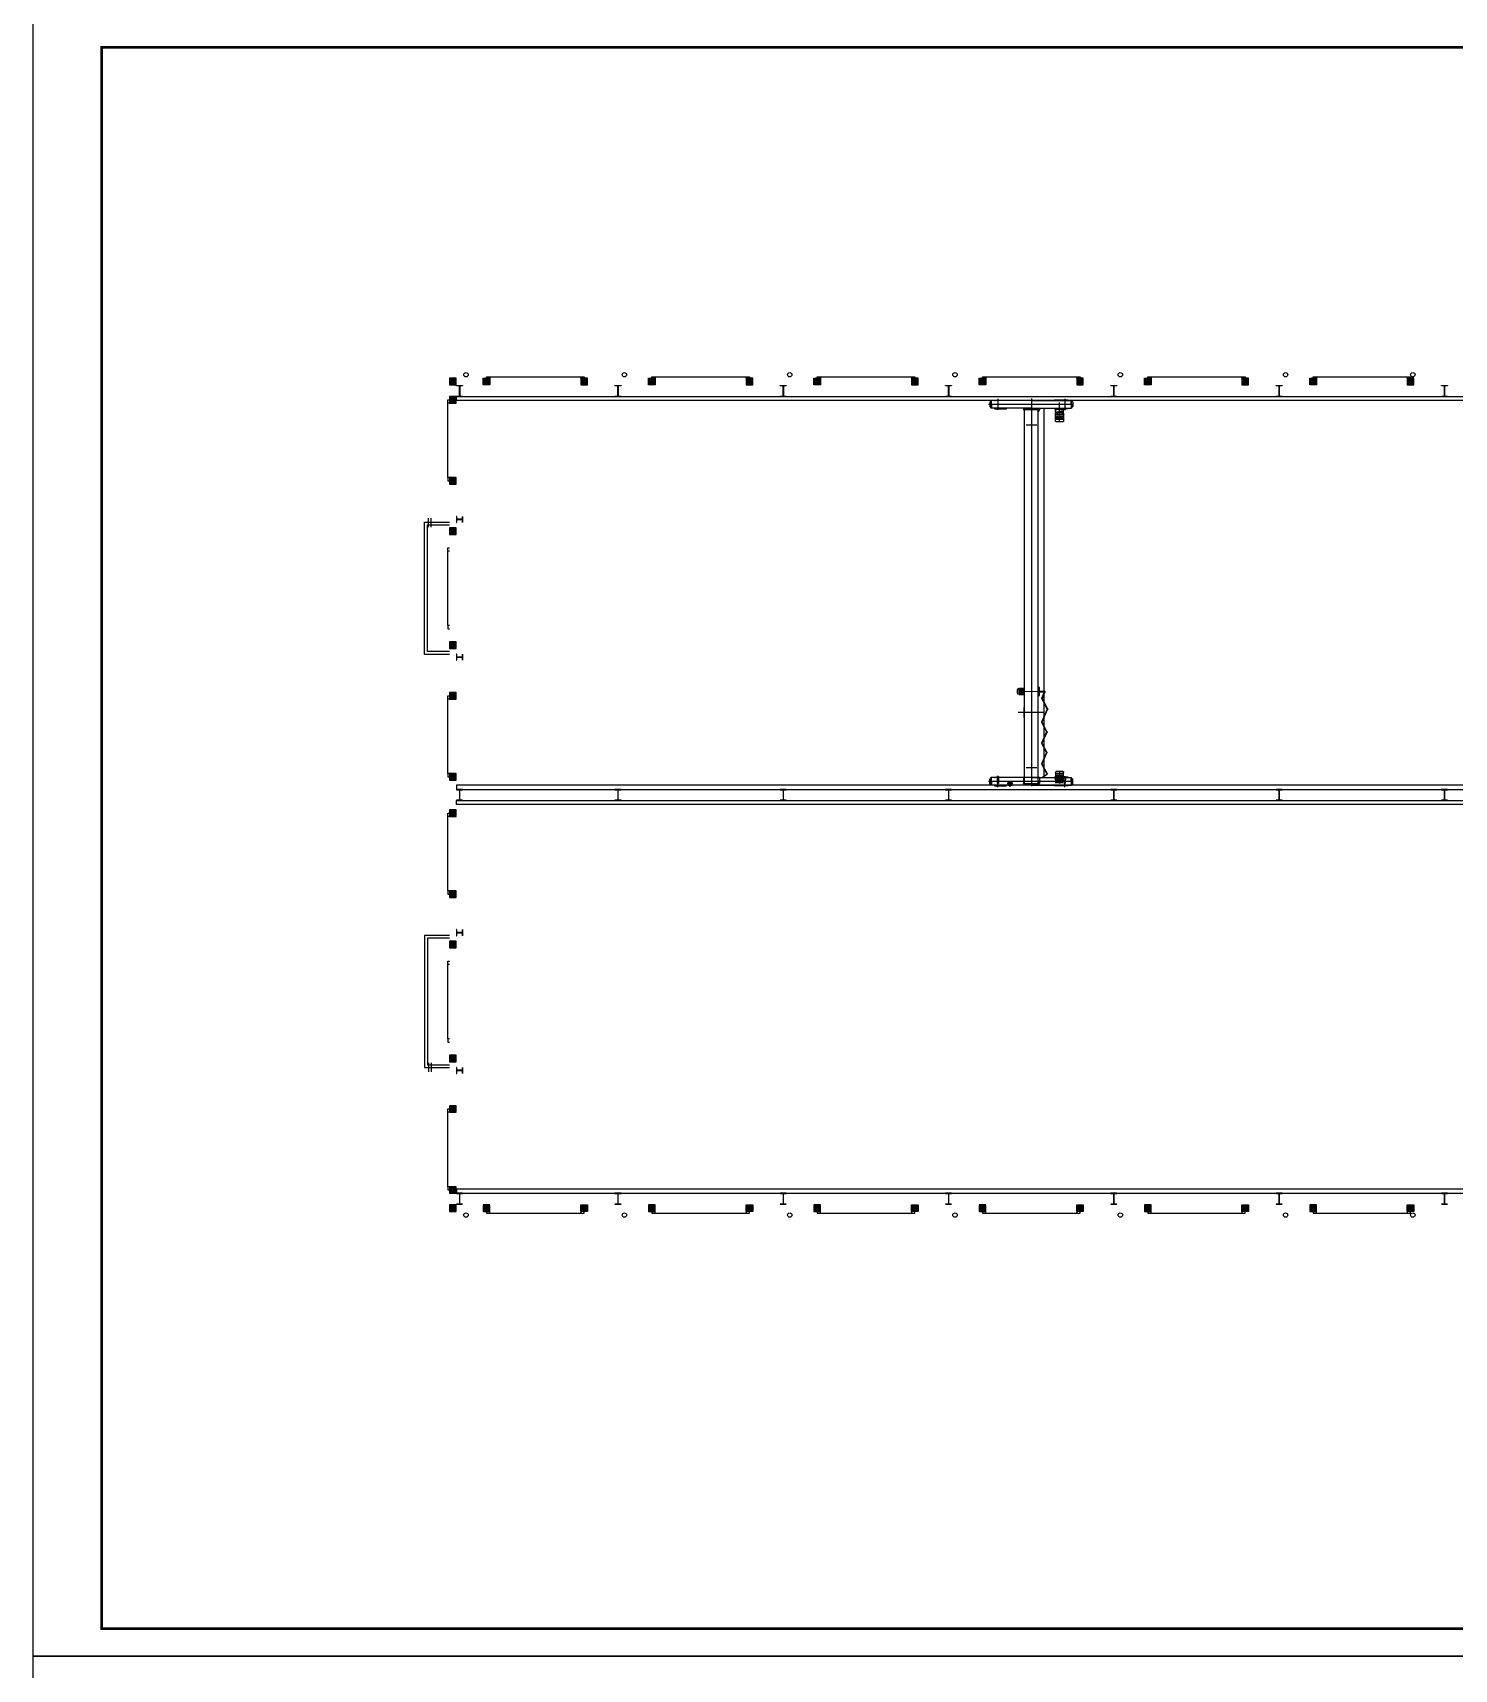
# Model space of a CAD drawing. Extents: x 3335981 to 3441081, y -1359715 to -1003315.
# Drawn here: x 3335981 to 3387581, y -1241385 to -1181985 of the extents above; entities that cross this region are included whole.
import ezdxf

# ---------------------------------------------------------------- set-up
doc = ezdxf.new("R2010")
doc.units = 0
doc.header["$LTSCALE"] = 1000
doc.header["$MEASUREMENT"] = 0
doc.linetypes.add('CENTER2', pattern=[28.575, 19.05, -3.175, 3.175, -3.175])
doc.layers.get('0').update_dxf_attribs({"color": 2})
doc.layers.add('2', color=6, linetype='Continuous')
doc.layers.add('PUB_TITLE', color=4, linetype='Continuous')
doc.layers.add('2点划线', color=2, linetype='CENTER2', lineweight=18)

# ---------------------------------------------------------------- blocks, each defined once
blk = doc.blocks.new('dsfgbdsfbdfbsdfsd')
for p, q in [((-1793, 18722), (-1793, 18558)), ((-1746, 18740), (-1774, 18740)), ((-1774, 18540), (-1746, 18540)), ((-285, 18775), (-1747, 18775)), ((-1747, 18636), (-1747, 18775)), ((-1747, 18636), (-1747, 18497)), ((-285, 18497), (-1747, 18497)), ((-1734, 18636), (-1734, 18775)), ((-1734, 18636), (-1734, 18497)), ((-1621, 18792), (-1131, 18792)), ((-1621, 18775), (-1621, 18792)), ((-1621, 18479), (-1621, 18497)), ((-1621, 18479), (-1131, 18479)), ((-1534, 18468), (-1534, 18479)), ((-1513, 18468), (-1534, 18468)), ((-1522, 18458), (-1522, 18468)), ((-1469, 18458), (-1522, 18458)), ((-1522, 18458), (-1517, 18450)), ((-1477, 18450), (-1517, 18450)), ((-1513, 18468), (-1513, 18479)), ((-1469, 18458), (-1477, 18450)), ((-1469, 18479), (-1469, 18458)), ((-1437, 18479), (-1437, 18341)), ((-1437, 18459), (-1155, 18459)), ((-1422, 18479), (-1422, 18445)), ((-1422, 18446), (-1366, 18446)), ((-1366, 18479), (-1366, 18445)), ((-1224, 18479), (-1224, 18445)), ((-1224, 18446), (-1168, 18446)), ((-1168, 18479), (-1168, 18445)), ((-1155, 18479), (-1155, 18362)), ((-1131, 18792), (-1131, 18775)), ((-1131, 18479), (-1131, 18497)), ((-753, 8236), (-753, 18497)), ((-578, 18497), (-578, 18449)), ((0, 18478), (-578, 18478)), ((0, 18449), (-578, 18449)), ((-578, 18449), (-534, 18386)), ((-534, 4880), (-534, 18449)), ((-285, 18775), (1178, 18775)), ((-285, 18497), (1178, 18497)), ((-43, 4880), (-43, 18449)), ((0, 18449), (-43, 18386)), ((0, 18497), (0, 18449)), ((1052, 18792), (611, 18792)), ((611, 18792), (611, 18775)), ((612, 18479), (612, 18497)), ((1052, 18479), (612, 18479)), ((900, 18479), (900, 18458)), ((900, 18458), (907, 18450)), ((900, 18458), (953, 18458)), ((907, 18450), (948, 18450)), ((944, 18468), (944, 18479)), ((944, 18468), (965, 18468)), ((953, 18458), (948, 18450)), ((953, 18458), (953, 18468)), ((965, 18468), (965, 18479)), ((1052, 18775), (1027, 18775)), ((1052, 18497), (1027, 18497)), ((1052, 18775), (1052, 18792)), ((1052, 18497), (1052, 18479)), ((1164, 18636), (1164, 18775)), ((1164, 18636), (1164, 18497)), ((1169, 18740), (1196, 18740)), ((1196, 18540), (1169, 18540)), ((1178, 18636), (1178, 18775)), ((1178, 18636), (1178, 18497)), ((1215, 18722), (1215, 18558)), ((-1437, 18341), (-1457, 18325)), ((-1457, 18325), (-1168, 18325)), ((-1457, 18325), (-1457, 18066)), ((-1457, 18261), (-1168, 18261)), ((-1457, 18250), (-1168, 18250)), ((-1457, 18088), (-1168, 18088)), ((-1457, 18066), (-1457, 18034)), ((-1437, 18382), (-1290, 18382)), ((-1437, 18341), (-1180, 18341)), ((-1432, 18009), (-1193, 18009)), ((-1428, 18208), (-1428, 18119)), ((-1403, 18325), (-1403, 18261)), ((-1403, 18208), (-1403, 18119)), ((-1375, 18208), (-1375, 18119)), ((-1350, 18208), (-1350, 18119)), ((-1330, 18208), (-1330, 18119)), ((-1305, 18208), (-1305, 18119)), ((-1290, 18382), (-1257, 18362)), ((-1277, 18208), (-1277, 18119)), ((-1257, 18362), (-1155, 18362)), ((-1252, 18208), (-1252, 18119)), ((-1227, 18208), (-1227, 18119)), ((-1224, 18325), (-1224, 18261)), ((-1199, 18208), (-1199, 18119)), ((-1180, 18341), (-1180, 18362)), ((-1180, 18341), (-1168, 18325)), ((-1168, 18034), (-1168, 18325)), ((-491, 17885), (-97, 17885)), ((-585, 8363), (-534, 8363)), ((-585, 8236), (-585, 8363)), ((156, 8336), (-43, 8336)), ((150, 8104), (150, 8336)), ((-880, 7588), (-689, 7959)), ((-860, 7588), (-668, 7959)), ((-534, 8236), (-791, 8236)), ((-791, 8206), (-791, 8236)), ((-534, 8206), (-791, 8206)), ((-688, 7980), (-786, 8206)), ((-668, 7980), (-766, 8206)), ((-753, 5092), (-753, 8206)), ((-585, 8071), (-585, 8206)), ((-534, 8071), (-585, 8071)), ((150, 8310), (-43, 8310)), ((150, 8271), (-43, 8271)), ((43, 8235), (-43, 8235)), ((43, 8205), (-43, 8205)), ((150, 8169), (-43, 8169)), ((150, 8130), (-43, 8130)), ((156, 8104), (-43, 8104)), ((124, 8247), (43, 8247)), ((43, 8193), (43, 8247)), ((124, 8193), (43, 8193)), ((124, 8247), (124, 8193)), ((216, 8164), (216, 8276)), ((-685, 7118), (-880, 7566)), ((-665, 7118), (-860, 7566)), ((-43, 7637), (-26, 7637)), ((-26, 7276), (-43, 7276)), ((-26, 7276), (-26, 7637)), ((-685, 6354), (-856, 6746)), ((-855, 6768), (-686, 7096)), ((-665, 6354), (-836, 6746)), ((-835, 6768), (-666, 7096)), ((-852, 6011), (-686, 6332)), ((-685, 5606), (-852, 5989)), ((-665, 5606), (-832, 5989)), ((-831, 6011), (-666, 6332)), ((-864, 5238), (-686, 5584)), ((-844, 5238), (-666, 5584)), ((-491, 5444), (-97, 5444)), ((-1793, 4867), (-1793, 5031)), ((-1774, 5050), (-1746, 5050)), ((-1746, 4849), (-1774, 4849)), ((-285, 5092), (-1747, 5092)), ((-1747, 4953), (-1747, 5092)), ((-1747, 4953), (-1747, 4815)), ((-285, 4815), (-1747, 4815)), ((-1734, 4953), (-1734, 5092)), ((-1734, 4953), (-1734, 4815)), ((-1621, 5110), (-1131, 5110)), ((-1621, 5110), (-1621, 5092)), ((-1621, 4815), (-1621, 4797)), ((-1621, 4797), (-1131, 4797)), ((-1534, 5122), (-1534, 5110)), ((-1513, 5122), (-1534, 5122)), ((-1469, 5131), (-1522, 5131)), ((-1522, 5131), (-1522, 5122)), ((-1522, 5131), (-1517, 4879)), ((-1477, 4879), (-1517, 4879)), ((-1513, 5122), (-1513, 5110)), ((-1469, 5131), (-1477, 4879)), ((-1469, 5110), (-1469, 5131)), ((-1457, 5263), (-1457, 5295)), ((-1457, 5034), (-1457, 5263)), ((-1457, 5241), (-1168, 5241)), ((-1457, 5109), (-1168, 5109)), ((-1457, 5098), (-1168, 5098)), ((-1457, 5034), (-1168, 5034)), ((-1437, 5018), (-1457, 5034)), ((-1437, 5110), (-1437, 5018)), ((-1437, 5018), (-1180, 5018)), ((-1437, 4977), (-1290, 4977)), ((-1437, 4900), (-1155, 4900)), ((-1432, 5320), (-1193, 5320)), ((-1428, 5121), (-1428, 5210)), ((-1422, 5110), (-1422, 4915)), ((-1422, 4913), (-1366, 4913)), ((-1403, 5121), (-1403, 5210)), ((-1403, 5034), (-1403, 5098)), ((-1375, 5121), (-1375, 5210)), ((-1366, 5110), (-1366, 4915)), ((-1350, 5121), (-1350, 5210)), ((-1330, 5121), (-1330, 5210)), ((-1305, 5121), (-1305, 5210)), ((-1290, 4977), (-1257, 4998)), ((-1277, 5121), (-1277, 5210)), ((-1257, 4998), (-1155, 4998)), ((-1252, 5121), (-1252, 5210)), ((-1227, 5121), (-1227, 5210)), ((-1224, 5110), (-1224, 4915)), ((-1224, 5034), (-1224, 5098)), ((-1224, 4913), (-1168, 4913)), ((-1199, 5121), (-1199, 5210)), ((-1180, 5018), (-1168, 5034)), ((-1180, 5018), (-1180, 4998)), ((-1168, 5295), (-1168, 5034)), ((-1168, 5110), (-1168, 4915)), ((-1155, 5110), (-1155, 4998)), ((-1131, 5110), (-1131, 5092)), ((-1131, 4797), (-1131, 4815)), ((-685, 5093), (-865, 5216)), ((-665, 5093), (-845, 5216)), ((0, 5111), (-578, 5111)), ((-578, 5092), (-578, 4880)), ((-578, 4880), (-534, 4973)), ((0, 4880), (-578, 4880)), ((-285, 5092), (1178, 5092)), ((-285, 4815), (476, 4815)), ((0, 4880), (-43, 4973)), ((0, 5092), (0, 4880)), ((398, 4869), (398, 4897)), ((398, 4897), (575, 4897)), ((575, 4869), (398, 4869)), ((476, 4823), (476, 4773)), ((476, 4773), (498, 4773)), ((498, 4773), (498, 4823)), ((498, 4815), (1178, 4815)), ((575, 4897), (575, 4869)), ((611, 4797), (611, 4815)), ((1052, 4797), (611, 4797)), ((1052, 5110), (612, 5110)), ((612, 5110), (612, 5092)), ((900, 5131), (953, 5131)), ((900, 5110), (900, 5131)), ((900, 5131), (907, 4879)), ((907, 4879), (948, 4879)), ((944, 5122), (944, 5110)), ((944, 5122), (965, 5122)), ((953, 5131), (948, 4879)), ((953, 5131), (953, 5122)), ((965, 5122), (965, 5110)), ((1052, 5092), (1027, 5092)), ((1052, 4815), (1027, 4815)), ((1052, 5092), (1052, 5110)), ((1052, 4815), (1052, 4797)), ((1164, 4953), (1164, 5092)), ((1164, 4953), (1164, 4815)), ((1196, 5050), (1169, 5050)), ((1169, 4849), (1196, 4849)), ((1178, 4953), (1178, 5092)), ((1178, 4953), (1178, 4815)), ((1215, 4867), (1215, 5031))]:
    blk.add_line(p, q)
for points in [[(410, 4897), (410, 4945), (562, 4945), (562, 4897)], [(562, 4869), (562, 4823), (410, 4823), (410, 4869)]]:
    blk.add_lwpolyline(points)
for centre, radius, start, end in [((-1774, 18722), 18.8, 90, 180), ((-1774, 18558), 18.8, 180, 270), ((1196, 18722), 18.8, 0, 90), ((1196, 18558), 18.8, 270, 0), ((-1432, 18034), 25, 180, 270), ((-1193, 18034), 25, 270, 0), ((156, 8276), 60, 0, 90), ((-711, 7970), 25, 332.71644, 23.53787), ((-691, 7970), 25, 332.71644, 23.53787), ((156, 8164), 60, 270, 0), ((-858, 7576), 25, 152.71644, 203.53787), ((-837, 7576), 25, 152.71644, 203.53787), ((-833, 6756), 25, 152.71644, 203.53787), ((-813, 6756), 25, 152.71644, 203.53787), ((-708, 7108), 25, 332.71644, 23.53787), ((-688, 7108), 25, 332.71644, 23.53787), ((-829, 5999), 25, 152.71644, 203.53787), ((-809, 5999), 25, 152.71644, 203.53787), ((-708, 6344), 25, 332.71644, 23.53787), ((-688, 6344), 25, 332.71644, 23.53787), ((-708, 5596), 25, 332.71644, 23.53787), ((-688, 5596), 25, 332.71644, 23.53787), ((-1774, 5031), 18.8, 90, 180), ((-1774, 4867), 18.8, 180, 270), ((-1432, 5295), 25, 90, 180), ((-1193, 5295), 25, 0, 90), ((-842, 5226), 25, 152.71644, 203.53787), ((-822, 5226), 25, 152.71644, 203.53787), ((1196, 5031), 18.8, 0, 90), ((1196, 4867), 18.8, 270, 0)]:
    blk.add_arc(centre, radius, start, end)
at = {"layer": '2'}
for p, q in [((-1781, 18636), (1273, 18636)), ((-1498, 18845), (-1498, 18439)), ((-1394, 18460), (-1394, 18426)), ((-1310, 17998), (-1310, 18708)), ((-1196, 18460), (-1196, 18426)), ((-289, 18851), (-289, 4779)), ((929, 18845), (929, 18439)), ((-719, 7456), (192, 7456)), ((-1781, 4953), (1273, 4953)), ((-1498, 4745), (-1498, 4890)), ((-1394, 5129), (-1394, 4933)), ((-1310, 5331), (-1310, 4881)), ((-1196, 5129), (-1196, 4933)), ((929, 4745), (929, 4890))]:
    blk.add_line(p, q, dxfattribs=at)
at = {"layer": '2点划线'}
blk.add_line((96, 8220), (-802, 8220), dxfattribs=at)
blk = doc.blocks.new('GZZ')
for points in [[(3466941, -1131412), (3466701, -1131412), (3466701, -1131652), (3466941, -1131652)], [(3468171, -1131652), (3467931, -1131652), (3467931, -1131412), (3468171, -1131412)], [(3471471, -1131652), (3471711, -1131652), (3471711, -1131412), (3471471, -1131412)], [(3474171, -1131652), (3473931, -1131652), (3473931, -1131412), (3474171, -1131412)], [(3477471, -1131652), (3477711, -1131652), (3477711, -1131412), (3477471, -1131412)], [(3480171, -1131652), (3479931, -1131652), (3479931, -1131412), (3480171, -1131412)], [(3483471, -1131652), (3483711, -1131652), (3483711, -1131412), (3483471, -1131412)], [(3486171, -1131652), (3485931, -1131652), (3485931, -1131412), (3486171, -1131412)], [(3489471, -1131652), (3489711, -1131652), (3489711, -1131412), (3489471, -1131412)], [(3492171, -1131652), (3491931, -1131652), (3491931, -1131412), (3492171, -1131412)], [(3495471, -1131652), (3495711, -1131652), (3495711, -1131412), (3495471, -1131412)], [(3498171, -1131652), (3497931, -1131652), (3497931, -1131412), (3498171, -1131412)], [(3501471, -1131652), (3501711, -1131652), (3501711, -1131412), (3501471, -1131412)], [(3503871, -1131652), (3503631, -1131652), (3503631, -1131412), (3503871, -1131412)], [(3507771, -1131652), (3508011, -1131652), (3508011, -1131412), (3507771, -1131412)], [(3510171, -1131652), (3509931, -1131652), (3509931, -1131412), (3510171, -1131412)], [(3513471, -1131652), (3513711, -1131652), (3513711, -1131412), (3513471, -1131412)], [(3516171, -1131652), (3515931, -1131652), (3515931, -1131412), (3516171, -1131412)], [(3519471, -1131652), (3519711, -1131652), (3519711, -1131412), (3519471, -1131412)], [(3522171, -1131652), (3521931, -1131652), (3521931, -1131412), (3522171, -1131412)], [(3525471, -1131652), (3525711, -1131652), (3525711, -1131412), (3525471, -1131412)], [(3528171, -1131652), (3527931, -1131652), (3527931, -1131412), (3528171, -1131412)], [(3531471, -1131652), (3531711, -1131652), (3531711, -1131412), (3531471, -1131412)], [(3534171, -1131652), (3533931, -1131652), (3533931, -1131412), (3534171, -1131412)], [(3537471, -1131652), (3537711, -1131652), (3537711, -1131412), (3537471, -1131412)], [(3538941, -1131412), (3538701, -1131412), (3538701, -1131652), (3538941, -1131652)], [(3466941, -1132072), (3466701, -1132072), (3466701, -1132312), (3466941, -1132312)], [(3538701, -1132442), (3538941, -1132442), (3538941, -1132682), (3538701, -1132682)], [(3466941, -1135012), (3466701, -1135012), (3466701, -1135252), (3466941, -1135252)], [(3538701, -1135382), (3538941, -1135382), (3538941, -1135622), (3538701, -1135622)], [(3466941, -1136842), (3466701, -1136842), (3466701, -1137082), (3466941, -1137082)], [(3538701, -1137442), (3538941, -1137442), (3538941, -1137682), (3538701, -1137682)], [(3538701, -1140382), (3538941, -1140382), (3538941, -1140622), (3538701, -1140622)], [(3466941, -1140982), (3466701, -1140982), (3466701, -1141222), (3466941, -1141222)], [(3466941, -1142812), (3466701, -1142812), (3466701, -1143052), (3466941, -1143052)], [(3538701, -1142442), (3538941, -1142442), (3538941, -1142682), (3538701, -1142682)], [(3466941, -1145752), (3466701, -1145752), (3466701, -1145992), (3466941, -1145992)], [(3538701, -1145382), (3538941, -1145382), (3538941, -1145622), (3538701, -1145622)], [(3466941, -1147072), (3466701, -1147072), (3466701, -1147312), (3466941, -1147312)], [(3538701, -1147442), (3538941, -1147442), (3538941, -1147682), (3538701, -1147682)], [(3466941, -1150012), (3466701, -1150012), (3466701, -1150252), (3466941, -1150252)], [(3538701, -1150382), (3538941, -1150382), (3538941, -1150622), (3538701, -1150622)], [(3466941, -1151842), (3466701, -1151842), (3466701, -1152082), (3466941, -1152082)], [(3538701, -1152442), (3538941, -1152442), (3538941, -1152682), (3538701, -1152682)], [(3538701, -1155382), (3538941, -1155382), (3538941, -1155622), (3538701, -1155622)], [(3466941, -1155982), (3466701, -1155982), (3466701, -1156222), (3466941, -1156222)], [(3538701, -1157442), (3538941, -1157442), (3538941, -1157682), (3538701, -1157682)], [(3466941, -1157812), (3466701, -1157812), (3466701, -1158052), (3466941, -1158052)], [(3538701, -1160382), (3538941, -1160382), (3538941, -1160622), (3538701, -1160622)], [(3466941, -1160752), (3466701, -1160752), (3466701, -1160992), (3466941, -1160992)], [(3466941, -1161412), (3466701, -1161412), (3466701, -1161652), (3466941, -1161652)], [(3468171, -1161412), (3467931, -1161412), (3467931, -1161652), (3468171, -1161652)], [(3471471, -1161412), (3471711, -1161412), (3471711, -1161652), (3471471, -1161652)], [(3474171, -1161412), (3473931, -1161412), (3473931, -1161652), (3474171, -1161652)], [(3477471, -1161412), (3477711, -1161412), (3477711, -1161652), (3477471, -1161652)], [(3480171, -1161412), (3479931, -1161412), (3479931, -1161652), (3480171, -1161652)], [(3483471, -1161412), (3483711, -1161412), (3483711, -1161652), (3483471, -1161652)], [(3486171, -1161412), (3485931, -1161412), (3485931, -1161652), (3486171, -1161652)], [(3489471, -1161412), (3489711, -1161412), (3489711, -1161652), (3489471, -1161652)], [(3492171, -1161412), (3491931, -1161412), (3491931, -1161652), (3492171, -1161652)], [(3495471, -1161412), (3495711, -1161412), (3495711, -1161652), (3495471, -1161652)], [(3498171, -1161412), (3497931, -1161412), (3497931, -1161652), (3498171, -1161652)], [(3501471, -1161412), (3501711, -1161412), (3501711, -1161652), (3501471, -1161652)], [(3503871, -1161412), (3503631, -1161412), (3503631, -1161652), (3503871, -1161652)], [(3507771, -1161412), (3508011, -1161412), (3508011, -1161652), (3507771, -1161652)], [(3510171, -1161412), (3509931, -1161412), (3509931, -1161652), (3510171, -1161652)], [(3513471, -1161412), (3513711, -1161412), (3513711, -1161652), (3513471, -1161652)], [(3516171, -1161412), (3515931, -1161412), (3515931, -1161652), (3516171, -1161652)], [(3519471, -1161412), (3519711, -1161412), (3519711, -1161652), (3519471, -1161652)], [(3522171, -1161412), (3521931, -1161412), (3521931, -1161652), (3522171, -1161652)], [(3525471, -1161412), (3525711, -1161412), (3525711, -1161652), (3525471, -1161652)], [(3528171, -1161412), (3527931, -1161412), (3527931, -1161652), (3528171, -1161652)], [(3531471, -1161412), (3531711, -1161412), (3531711, -1161652), (3531471, -1161652)], [(3534171, -1161412), (3533931, -1161412), (3533931, -1161652), (3534171, -1161652)], [(3537471, -1161412), (3537711, -1161412), (3537711, -1161652), (3537471, -1161652)], [(3538941, -1161412), (3538701, -1161412), (3538701, -1161652), (3538941, -1161652)]]:
    blk.add_hatch(color=256).paths.add_polyline_path(points)
for points in [[(3466941, -1131412), (3466701, -1131412), (3466701, -1131652), (3466941, -1131652)], [(3468171, -1131652), (3467931, -1131652), (3467931, -1131412), (3468171, -1131412)], [(3471471, -1131652), (3471711, -1131652), (3471711, -1131412), (3471471, -1131412)], [(3474171, -1131652), (3473931, -1131652), (3473931, -1131412), (3474171, -1131412)], [(3477471, -1131652), (3477711, -1131652), (3477711, -1131412), (3477471, -1131412)], [(3480171, -1131652), (3479931, -1131652), (3479931, -1131412), (3480171, -1131412)], [(3483471, -1131652), (3483711, -1131652), (3483711, -1131412), (3483471, -1131412)], [(3486171, -1131652), (3485931, -1131652), (3485931, -1131412), (3486171, -1131412)], [(3489471, -1131652), (3489711, -1131652), (3489711, -1131412), (3489471, -1131412)], [(3492171, -1131652), (3491931, -1131652), (3491931, -1131412), (3492171, -1131412)], [(3495471, -1131652), (3495711, -1131652), (3495711, -1131412), (3495471, -1131412)], [(3498171, -1131652), (3497931, -1131652), (3497931, -1131412), (3498171, -1131412)], [(3501471, -1131652), (3501711, -1131652), (3501711, -1131412), (3501471, -1131412)], [(3503871, -1131652), (3503631, -1131652), (3503631, -1131412), (3503871, -1131412)], [(3507771, -1131652), (3508011, -1131652), (3508011, -1131412), (3507771, -1131412)], [(3510171, -1131652), (3509931, -1131652), (3509931, -1131412), (3510171, -1131412)], [(3513471, -1131652), (3513711, -1131652), (3513711, -1131412), (3513471, -1131412)], [(3516171, -1131652), (3515931, -1131652), (3515931, -1131412), (3516171, -1131412)], [(3519471, -1131652), (3519711, -1131652), (3519711, -1131412), (3519471, -1131412)], [(3522171, -1131652), (3521931, -1131652), (3521931, -1131412), (3522171, -1131412)], [(3525471, -1131652), (3525711, -1131652), (3525711, -1131412), (3525471, -1131412)], [(3528171, -1131652), (3527931, -1131652), (3527931, -1131412), (3528171, -1131412)], [(3531471, -1131652), (3531711, -1131652), (3531711, -1131412), (3531471, -1131412)], [(3534171, -1131652), (3533931, -1131652), (3533931, -1131412), (3534171, -1131412)], [(3537471, -1131652), (3537711, -1131652), (3537711, -1131412), (3537471, -1131412)], [(3538941, -1131412), (3538701, -1131412), (3538701, -1131652), (3538941, -1131652)], [(3466941, -1132072), (3466701, -1132072), (3466701, -1132312), (3466941, -1132312)], [(3538701, -1132442), (3538941, -1132442), (3538941, -1132682), (3538701, -1132682)], [(3466941, -1135012), (3466701, -1135012), (3466701, -1135252), (3466941, -1135252)], [(3538701, -1135382), (3538941, -1135382), (3538941, -1135622), (3538701, -1135622)], [(3466941, -1136842), (3466701, -1136842), (3466701, -1137082), (3466941, -1137082)], [(3538701, -1137442), (3538941, -1137442), (3538941, -1137682), (3538701, -1137682)], [(3538701, -1140382), (3538941, -1140382), (3538941, -1140622), (3538701, -1140622)], [(3466941, -1140982), (3466701, -1140982), (3466701, -1141222), (3466941, -1141222)], [(3466941, -1142812), (3466701, -1142812), (3466701, -1143052), (3466941, -1143052)], [(3538701, -1142442), (3538941, -1142442), (3538941, -1142682), (3538701, -1142682)], [(3466941, -1145752), (3466701, -1145752), (3466701, -1145992), (3466941, -1145992)], [(3538701, -1145382), (3538941, -1145382), (3538941, -1145622), (3538701, -1145622)], [(3466941, -1147072), (3466701, -1147072), (3466701, -1147312), (3466941, -1147312)], [(3538701, -1147442), (3538941, -1147442), (3538941, -1147682), (3538701, -1147682)], [(3466941, -1150012), (3466701, -1150012), (3466701, -1150252), (3466941, -1150252)], [(3538701, -1150382), (3538941, -1150382), (3538941, -1150622), (3538701, -1150622)], [(3466941, -1151842), (3466701, -1151842), (3466701, -1152082), (3466941, -1152082)], [(3538701, -1152442), (3538941, -1152442), (3538941, -1152682), (3538701, -1152682)], [(3538701, -1155382), (3538941, -1155382), (3538941, -1155622), (3538701, -1155622)], [(3466941, -1155982), (3466701, -1155982), (3466701, -1156222), (3466941, -1156222)], [(3538701, -1157442), (3538941, -1157442), (3538941, -1157682), (3538701, -1157682)], [(3466941, -1157812), (3466701, -1157812), (3466701, -1158052), (3466941, -1158052)], [(3538701, -1160382), (3538941, -1160382), (3538941, -1160622), (3538701, -1160622)], [(3466941, -1160752), (3466701, -1160752), (3466701, -1160992), (3466941, -1160992)], [(3466941, -1161412), (3466701, -1161412), (3466701, -1161652), (3466941, -1161652)], [(3468171, -1161412), (3467931, -1161412), (3467931, -1161652), (3468171, -1161652)], [(3471471, -1161412), (3471711, -1161412), (3471711, -1161652), (3471471, -1161652)], [(3474171, -1161412), (3473931, -1161412), (3473931, -1161652), (3474171, -1161652)], [(3477471, -1161412), (3477711, -1161412), (3477711, -1161652), (3477471, -1161652)], [(3480171, -1161412), (3479931, -1161412), (3479931, -1161652), (3480171, -1161652)], [(3483471, -1161412), (3483711, -1161412), (3483711, -1161652), (3483471, -1161652)], [(3486171, -1161412), (3485931, -1161412), (3485931, -1161652), (3486171, -1161652)], [(3489471, -1161412), (3489711, -1161412), (3489711, -1161652), (3489471, -1161652)], [(3492171, -1161412), (3491931, -1161412), (3491931, -1161652), (3492171, -1161652)], [(3495471, -1161412), (3495711, -1161412), (3495711, -1161652), (3495471, -1161652)], [(3498171, -1161412), (3497931, -1161412), (3497931, -1161652), (3498171, -1161652)], [(3501471, -1161412), (3501711, -1161412), (3501711, -1161652), (3501471, -1161652)], [(3503871, -1161412), (3503631, -1161412), (3503631, -1161652), (3503871, -1161652)], [(3507771, -1161412), (3508011, -1161412), (3508011, -1161652), (3507771, -1161652)], [(3510171, -1161412), (3509931, -1161412), (3509931, -1161652), (3510171, -1161652)], [(3513471, -1161412), (3513711, -1161412), (3513711, -1161652), (3513471, -1161652)], [(3516171, -1161412), (3515931, -1161412), (3515931, -1161652), (3516171, -1161652)], [(3519471, -1161412), (3519711, -1161412), (3519711, -1161652), (3519471, -1161652)], [(3522171, -1161412), (3521931, -1161412), (3521931, -1161652), (3522171, -1161652)], [(3525471, -1161412), (3525711, -1161412), (3525711, -1161652), (3525471, -1161652)], [(3528171, -1161412), (3527931, -1161412), (3527931, -1161652), (3528171, -1161652)], [(3531471, -1161412), (3531711, -1161412), (3531711, -1161652), (3531471, -1161652)], [(3534171, -1161412), (3533931, -1161412), (3533931, -1161652), (3534171, -1161652)], [(3537471, -1161412), (3537711, -1161412), (3537711, -1161652), (3537471, -1161652)], [(3538941, -1161412), (3538701, -1161412), (3538701, -1161652), (3538941, -1161652)]]:
    blk.add_lwpolyline(points, close=True)

msp = doc.modelspace()

# ---------------------------------------------------------------- linework, layer by layer
at = {"linetype": 'ByBlock', "ltscale": 0.01}
for p, q in [((3352576, -1194469), (3355876, -1194469)), ((3358576, -1194469), (3361876, -1194469)), ((3364576, -1194469), (3367876, -1194469)), ((3370576, -1194469), (3373876, -1194469)), ((3376576, -1194469), (3379876, -1194469)), ((3382576, -1194469), (3385876, -1194469)), ((3351046, -1198129), (3351046, -1195429)), ((3350345, -1199928), (3350345, -1199600)), ((3350445, -1199928), (3350445, -1199600)), ((3351046, -1203499), (3351046, -1200799)), ((3351046, -1208869), (3351046, -1206169)), ((3351046, -1213129), (3351046, -1210429)), ((3351046, -1218499), (3351046, -1215799)), ((3350345, -1219370), (3350345, -1219698)), ((3350445, -1219370), (3350445, -1219698)), ((3351046, -1223869), (3351046, -1221169)), ((3352576, -1224829), (3355876, -1224829)), ((3358576, -1224829), (3361876, -1224829)), ((3364576, -1224829), (3367876, -1224829)), ((3370576, -1224829), (3373876, -1224829)), ((3376576, -1224829), (3379876, -1224829)), ((3382576, -1224829), (3385876, -1224829))]:
    msp.add_line(p, q, dxfattribs=at)
for points in [[(3352456, -1194529), (3352456, -1194469), (3352576, -1194469), (3352576, -1194529)], [(3355876, -1194529), (3355876, -1194469), (3355996, -1194469), (3355996, -1194529)], [(3358456, -1194529), (3358456, -1194469), (3358576, -1194469), (3358576, -1194529)], [(3361876, -1194529), (3361876, -1194469), (3361996, -1194469), (3361996, -1194529)], [(3364456, -1194529), (3364456, -1194469), (3364576, -1194469), (3364576, -1194529)], [(3367876, -1194529), (3367876, -1194469), (3367996, -1194469), (3367996, -1194529)], [(3370456, -1194529), (3370456, -1194469), (3370576, -1194469), (3370576, -1194529)], [(3373876, -1194529), (3373876, -1194469), (3373996, -1194469), (3373996, -1194529)], [(3376456, -1194529), (3376456, -1194469), (3376576, -1194469), (3376576, -1194529)], [(3379876, -1194529), (3379876, -1194469), (3379996, -1194469), (3379996, -1194529)], [(3382456, -1194529), (3382456, -1194469), (3382576, -1194469), (3382576, -1194529)], [(3385876, -1194529), (3385876, -1194469), (3385996, -1194469), (3385996, -1194529)], [(3351106, -1195429), (3351046, -1195429), (3351046, -1195309), (3351106, -1195309)], [(3351106, -1198129), (3351046, -1198129), (3351046, -1198249), (3351106, -1198249)], [(3351106, -1204549), (3350206, -1204549), (3350206, -1199749), (3351106, -1199749)], [(3351106, -1204449), (3350306, -1204449), (3350306, -1199849), (3351106, -1199849)], [(3351106, -1200799), (3351046, -1200799), (3351046, -1200679), (3351106, -1200679)], [(3351106, -1203499), (3351046, -1203499), (3351046, -1203619), (3351106, -1203619)], [(3351106, -1206169), (3351046, -1206169), (3351046, -1206049), (3351106, -1206049)], [(3351106, -1208869), (3351046, -1208869), (3351046, -1208989), (3351106, -1208989)], [(3351106, -1210429), (3351046, -1210429), (3351046, -1210309), (3351106, -1210309)], [(3351106, -1213129), (3351046, -1213129), (3351046, -1213249), (3351106, -1213249)], [(3351106, -1214749), (3350206, -1214749), (3350206, -1219549), (3351106, -1219549)], [(3351106, -1214849), (3350306, -1214849), (3350306, -1219449), (3351106, -1219449)], [(3351106, -1215799), (3351046, -1215799), (3351046, -1215679), (3351106, -1215679)], [(3351106, -1218499), (3351046, -1218499), (3351046, -1218619), (3351106, -1218619)], [(3351106, -1221169), (3351046, -1221169), (3351046, -1221049), (3351106, -1221049)], [(3351106, -1223869), (3351046, -1223869), (3351046, -1223989), (3351106, -1223989)], [(3352456, -1224769), (3352456, -1224829), (3352576, -1224829), (3352576, -1224769)], [(3355876, -1224769), (3355876, -1224829), (3355996, -1224829), (3355996, -1224769)], [(3358456, -1224769), (3358456, -1224829), (3358576, -1224829), (3358576, -1224769)], [(3361876, -1224769), (3361876, -1224829), (3361996, -1224829), (3361996, -1224769)], [(3364456, -1224769), (3364456, -1224829), (3364576, -1224829), (3364576, -1224769)], [(3367876, -1224769), (3367876, -1224829), (3367996, -1224829), (3367996, -1224769)], [(3370456, -1224769), (3370456, -1224829), (3370576, -1224829), (3370576, -1224769)], [(3373876, -1224769), (3373876, -1224829), (3373996, -1224829), (3373996, -1224769)], [(3376456, -1224769), (3376456, -1224829), (3376576, -1224829), (3376576, -1224769)], [(3379876, -1224769), (3379876, -1224829), (3379996, -1224829), (3379996, -1224769)], [(3382456, -1224769), (3382456, -1224829), (3382576, -1224829), (3382576, -1224769)], [(3385876, -1224769), (3385876, -1224829), (3385996, -1224829), (3385996, -1224769)]]:
    msp.add_lwpolyline(points, dxfattribs=at)
for points in [[(3351586, -1195179), (3351586, -1195189), (3351366, -1195189), (3351366, -1195179), (3351473, -1195179), (3351473, -1194799), (3351366, -1194799), (3351366, -1194789), (3351586, -1194789), (3351586, -1194799), (3351479, -1194799), (3351479, -1195179)], [(3357336, -1195179), (3357336, -1195189), (3357116, -1195189), (3357116, -1195179), (3357223, -1195179), (3357223, -1194799), (3357116, -1194799), (3357116, -1194789), (3357336, -1194789), (3357336, -1194799), (3357229, -1194799), (3357229, -1195179)], [(3363336, -1195179), (3363336, -1195189), (3363116, -1195189), (3363116, -1195179), (3363223, -1195179), (3363223, -1194799), (3363116, -1194799), (3363116, -1194789), (3363336, -1194789), (3363336, -1194799), (3363229, -1194799), (3363229, -1195179)], [(3369336, -1195179), (3369336, -1195189), (3369116, -1195189), (3369116, -1195179), (3369223, -1195179), (3369223, -1194799), (3369116, -1194799), (3369116, -1194789), (3369336, -1194789), (3369336, -1194799), (3369229, -1194799), (3369229, -1195179)], [(3375336, -1195179), (3375336, -1195189), (3375116, -1195189), (3375116, -1195179), (3375223, -1195179), (3375223, -1194799), (3375116, -1194799), (3375116, -1194789), (3375336, -1194789), (3375336, -1194799), (3375229, -1194799), (3375229, -1195179)], [(3381336, -1195179), (3381336, -1195189), (3381116, -1195189), (3381116, -1195179), (3381223, -1195179), (3381223, -1194799), (3381116, -1194799), (3381116, -1194789), (3381336, -1194789), (3381336, -1194799), (3381229, -1194799), (3381229, -1195179)], [(3387336, -1195179), (3387336, -1195189), (3387116, -1195189), (3387116, -1195179), (3387223, -1195179), (3387223, -1194799), (3387116, -1194799), (3387116, -1194789), (3387336, -1194789), (3387336, -1194799), (3387229, -1194799), (3387229, -1195179)], [(3423086, -1195339), (3351366, -1195339), (3351366, -1195189), (3423086, -1195189)], [(3351376, -1199539), (3351366, -1199539), (3351366, -1199759), (3351376, -1199759), (3351376, -1199652), (3351576, -1199652), (3351576, -1199759), (3351586, -1199759), (3351586, -1199539), (3351576, -1199539), (3351576, -1199646), (3351376, -1199646)], [(3351376, -1204539), (3351366, -1204539), (3351366, -1204759), (3351376, -1204759), (3351376, -1204652), (3351576, -1204652), (3351576, -1204759), (3351586, -1204759), (3351586, -1204539), (3351576, -1204539), (3351576, -1204646), (3351376, -1204646)], [(3423086, -1209299), (3351366, -1209299), (3351366, -1209449), (3423086, -1209449)], [(3351586, -1209459), (3351586, -1209449), (3351366, -1209449), (3351366, -1209459), (3351473, -1209459), (3351473, -1209839), (3351366, -1209839), (3351366, -1209849), (3351586, -1209849), (3351586, -1209839), (3351479, -1209839), (3351479, -1209459)], [(3423086, -1209999), (3351366, -1209999), (3351366, -1209849), (3423086, -1209849)], [(3357336, -1209459), (3357336, -1209449), (3357116, -1209449), (3357116, -1209459), (3357223, -1209459), (3357223, -1209839), (3357116, -1209839), (3357116, -1209849), (3357336, -1209849), (3357336, -1209839), (3357229, -1209839), (3357229, -1209459)], [(3363336, -1209459), (3363336, -1209449), (3363116, -1209449), (3363116, -1209459), (3363223, -1209459), (3363223, -1209839), (3363116, -1209839), (3363116, -1209849), (3363336, -1209849), (3363336, -1209839), (3363229, -1209839), (3363229, -1209459)], [(3369336, -1209459), (3369336, -1209449), (3369116, -1209449), (3369116, -1209459), (3369223, -1209459), (3369223, -1209839), (3369116, -1209839), (3369116, -1209849), (3369336, -1209849), (3369336, -1209839), (3369229, -1209839), (3369229, -1209459)], [(3375336, -1209459), (3375336, -1209449), (3375116, -1209449), (3375116, -1209459), (3375223, -1209459), (3375223, -1209839), (3375116, -1209839), (3375116, -1209849), (3375336, -1209849), (3375336, -1209839), (3375229, -1209839), (3375229, -1209459)], [(3381336, -1209459), (3381336, -1209449), (3381116, -1209449), (3381116, -1209459), (3381223, -1209459), (3381223, -1209839), (3381116, -1209839), (3381116, -1209849), (3381336, -1209849), (3381336, -1209839), (3381229, -1209839), (3381229, -1209459)], [(3387336, -1209459), (3387336, -1209449), (3387116, -1209449), (3387116, -1209459), (3387223, -1209459), (3387223, -1209839), (3387116, -1209839), (3387116, -1209849), (3387336, -1209849), (3387336, -1209839), (3387229, -1209839), (3387229, -1209459)], [(3351376, -1214539), (3351366, -1214539), (3351366, -1214759), (3351376, -1214759), (3351376, -1214652), (3351576, -1214652), (3351576, -1214759), (3351586, -1214759), (3351586, -1214539), (3351576, -1214539), (3351576, -1214646), (3351376, -1214646)], [(3351376, -1219539), (3351366, -1219539), (3351366, -1219759), (3351376, -1219759), (3351376, -1219652), (3351576, -1219652), (3351576, -1219759), (3351586, -1219759), (3351586, -1219539), (3351576, -1219539), (3351576, -1219646), (3351376, -1219646)], [(3423086, -1223959), (3351366, -1223959), (3351366, -1224109), (3423086, -1224109)], [(3351586, -1224119), (3351586, -1224109), (3351366, -1224109), (3351366, -1224119), (3351473, -1224119), (3351473, -1224499), (3351366, -1224499), (3351366, -1224509), (3351586, -1224509), (3351586, -1224499), (3351479, -1224499), (3351479, -1224119)], [(3357336, -1224119), (3357336, -1224109), (3357116, -1224109), (3357116, -1224119), (3357223, -1224119), (3357223, -1224499), (3357116, -1224499), (3357116, -1224509), (3357336, -1224509), (3357336, -1224499), (3357229, -1224499), (3357229, -1224119)], [(3363336, -1224119), (3363336, -1224109), (3363116, -1224109), (3363116, -1224119), (3363223, -1224119), (3363223, -1224499), (3363116, -1224499), (3363116, -1224509), (3363336, -1224509), (3363336, -1224499), (3363229, -1224499), (3363229, -1224119)], [(3369336, -1224119), (3369336, -1224109), (3369116, -1224109), (3369116, -1224119), (3369223, -1224119), (3369223, -1224499), (3369116, -1224499), (3369116, -1224509), (3369336, -1224509), (3369336, -1224499), (3369229, -1224499), (3369229, -1224119)], [(3375336, -1224119), (3375336, -1224109), (3375116, -1224109), (3375116, -1224119), (3375223, -1224119), (3375223, -1224499), (3375116, -1224499), (3375116, -1224509), (3375336, -1224509), (3375336, -1224499), (3375229, -1224499), (3375229, -1224119)], [(3381336, -1224119), (3381336, -1224109), (3381116, -1224109), (3381116, -1224119), (3381223, -1224119), (3381223, -1224499), (3381116, -1224499), (3381116, -1224509), (3381336, -1224509), (3381336, -1224499), (3381229, -1224499), (3381229, -1224119)], [(3387336, -1224119), (3387336, -1224109), (3387116, -1224109), (3387116, -1224119), (3387223, -1224119), (3387223, -1224499), (3387116, -1224499), (3387116, -1224509), (3387336, -1224509), (3387336, -1224499), (3387229, -1224499), (3387229, -1224119)]]:
    msp.add_lwpolyline(points, close=True)
for centre in [(3351709, -1194399), (3357459, -1194399), (3363459, -1194399), (3369459, -1194399), (3375459, -1194399), (3381459, -1194399), (3386076, -1194399), (3351709, -1224899), (3357459, -1224899), (3363459, -1224899), (3369459, -1224899), (3375459, -1224899), (3381459, -1224899), (3386076, -1224899)]:
    msp.add_circle(centre, 80, dxfattribs=at)
at = {"layer": 'PUB_TITLE', "linetype": 'ByBlock'}
for points in [[(3335981, -1240915), (3441081, -1240915), (3441081, -1181515), (3335981, -1181515)], [(3335981, -1300315), (3441081, -1300315), (3441081, -1240915), (3335981, -1240915)]]:
    msp.add_lwpolyline(points, close=True, dxfattribs=at)
at = {"layer": 'PUB_TITLE', "linetype": 'ByBlock', "const_width": 100}
msp.add_lwpolyline([(3338481, -1239915), (3440081, -1239915), (3440081, -1182515), (3338481, -1182515)], close=True, dxfattribs=at)

# ---------------------------------------------------------------- block references
at = {"linetype": 'ByBlock'}
msp.add_blockref('GZZ', (-115595, -63117), dxfattribs=at)
at = {"linetype": 'ByBlock', "xscale": -1}
msp.add_blockref('dsfgbdsfbdfbsdfsd', (3371942, -1214114), dxfattribs=at)

doc.saveas('drawing.dxf')
